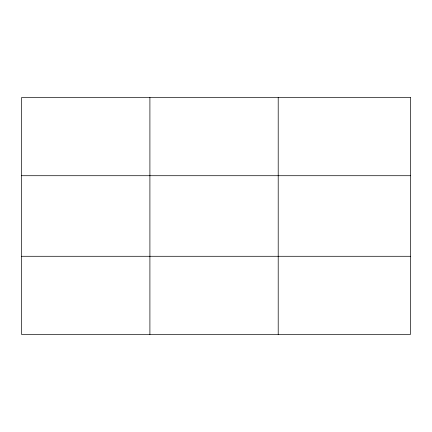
<?xml version="1.0" encoding="UTF-8"?>
<svg xmlns="http://www.w3.org/2000/svg" width="432" height="432" viewBox="0 0 432 432"><rect width="100%" height="100%" fill="white"/><g stroke="black" fill="none" stroke-linecap="round" stroke-linejoin="round"><path stroke-width="0.65" d="M149.904 97.513L149.904 334.487M278.208 97.513L278.208 334.487M21.6 175.716L410.4 175.716M21.6 256.284L410.4 256.284M410.4 97.513L410.4 334.487L21.6 334.487L21.6 97.513L410.4 97.513"/></g></svg>
